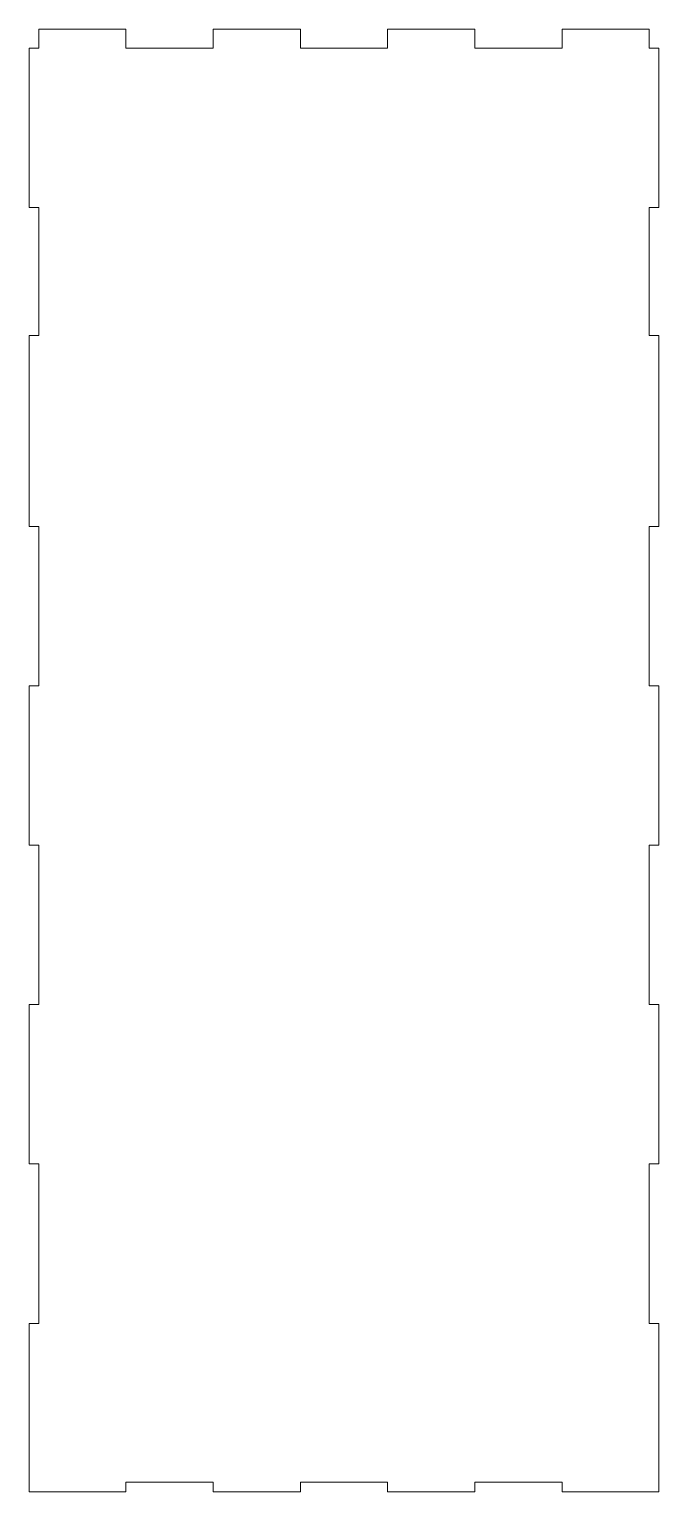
# Model space of a CAD drawing. Header units: millimetres. Extents: x -494 to 494, y -418 to 418.
# Drawn here: x -13.6 to 186.4, y -46.7 to 418.2 of the extents above; entities that cross this region are included whole.
import ezdxf

# ---------------------------------------------------------------- set-up
doc = ezdxf.new("R2010")
doc.units = ezdxf.units.MM
doc.header["$MEASUREMENT"] = 0

msp = doc.modelspace()

# ---------------------------------------------------------------- linework, layer by layer
at = {"lineweight": 9}
msp.add_open_spline([(-13.5647, 6.8544), (-13.5647, 6.8544), (-13.5647, -46.6656), (-13.5647, -46.6656), (-13.5647, -46.6656), (-13.5647, -46.6656), (17.1553, -46.6656), (17.1553, -46.6656), (17.1553, -46.6656), (17.1553, -46.6656), (17.1553, -43.6656), (17.1553, -43.6656), (17.1553, -43.6656), (17.1553, -43.6656), (44.8653, -43.6656), (44.8653, -43.6656), (44.8653, -43.6656), (44.8653, -43.6656), (44.8653, -46.6656), (44.8653, -46.6656), (44.8653, -46.6656), (44.8653, -46.6656), (72.5753, -46.6656), (72.5753, -46.6656), (72.5753, -46.6656), (72.5753, -46.6656), (72.5753, -43.6656), (72.5753, -43.6656), (72.5753, -43.6656), (72.5753, -43.6656), (100.2953, -43.6656), (100.2953, -43.6656), (100.2953, -43.6656), (100.2953, -43.6656), (100.2953, -46.6656), (100.2953, -46.6656), (100.2953, -46.6656), (100.2953, -46.6656), (128.0053, -46.6656), (128.0053, -46.6656), (128.0053, -46.6656), (128.0053, -46.6656), (128.0053, -43.6656), (128.0053, -43.6656), (128.0053, -43.6656), (128.0053, -43.6656), (155.7253, -43.6656), (155.7253, -43.6656), (155.7253, -43.6656), (155.7253, -43.6656), (155.7253, -46.6656), (155.7253, -46.6656), (155.7253, -46.6656), (155.7253, -46.6656), (186.4353, -46.6656), (186.4353, -46.6656), (186.4353, -46.6656), (186.4353, -46.6656), (186.4353, 6.8544), (186.4353, 6.8544), (186.4353, 6.8544), (186.4353, 6.8544), (183.4353, 6.8544), (183.4353, 6.8544), (183.4353, 6.8544), (183.4353, 6.8544), (183.4353, 57.5244), (183.4353, 57.5244), (183.4353, 57.5244), (183.4353, 57.5244), (186.4353, 57.5244), (186.4353, 57.5244), (186.4353, 57.5244), (186.4353, 57.5244), (186.4353, 108.1944), (186.4353, 108.1944), (186.4353, 108.1944), (186.4353, 108.1944), (183.4353, 108.1944), (183.4353, 108.1944), (183.4353, 108.1944), (183.4353, 108.1944), (183.4353, 158.8544), (183.4353, 158.8544), (183.4353, 158.8544), (183.4353, 158.8544), (186.4353, 158.8544), (186.4353, 158.8544), (186.4353, 158.8544), (186.4353, 158.8544), (186.4353, 209.5244), (186.4353, 209.5244), (186.4353, 209.5244), (186.4353, 209.5244), (183.4353, 209.5244), (183.4353, 209.5244), (183.4353, 209.5244), (183.4353, 209.5244), (183.4353, 260.1944), (183.4353, 260.1944), (183.4353, 260.1944), (183.4353, 260.1944), (186.4353, 260.1944), (186.4353, 260.1944), (186.4353, 260.1944), (186.4353, 260.1944), (186.4353, 320.8544), (186.4353, 320.8544), (186.4353, 320.8544), (186.4353, 320.8544), (183.4353, 320.8544), (183.4353, 320.8544), (183.4353, 320.8544), (183.4353, 320.8544), (183.4353, 361.5244), (183.4353, 361.5244), (183.4353, 361.5244), (183.4353, 361.5244), (186.4353, 361.5244), (186.4353, 361.5244), (186.4353, 361.5244), (186.4353, 361.5244), (186.4353, 412.1944), (186.4353, 412.1944), (186.4353, 412.1944), (186.4353, 412.1944), (183.4353, 412.1944), (183.4353, 412.1944), (183.4353, 412.1944), (183.4353, 412.1944), (183.4353, 418.1944), (183.4353, 418.1944), (183.4353, 418.1944), (183.4353, 418.1944), (155.7153, 418.1944), (155.7153, 418.1944), (155.7153, 418.1944), (155.7153, 418.1944), (155.7153, 412.1944), (155.7153, 412.1944), (155.7153, 412.1944), (155.7153, 412.1944), (128.0053, 412.1944), (128.0053, 412.1944), (128.0053, 412.1944), (128.0053, 412.1944), (128.0053, 418.1944), (128.0053, 418.1944), (128.0053, 418.1944), (128.0053, 418.1944), (100.2953, 418.1944), (100.2953, 418.1944), (100.2953, 418.1944), (100.2953, 418.1944), (100.2953, 412.1944), (100.2953, 412.1944), (100.2953, 412.1944), (100.2953, 412.1944), (72.5753, 412.1944), (72.5753, 412.1944), (72.5753, 412.1944), (72.5753, 412.1944), (72.5753, 418.1944), (72.5753, 418.1944), (72.5753, 418.1944), (72.5753, 418.1944), (44.8653, 418.1944), (44.8653, 418.1944), (44.8653, 418.1944), (44.8653, 418.1944), (44.8653, 412.1944), (44.8653, 412.1944), (44.8653, 412.1944), (44.8653, 412.1944), (17.1453, 412.1944), (17.1453, 412.1944), (17.1453, 412.1944), (17.1453, 412.1944), (17.1453, 418.1944), (17.1453, 418.1944), (17.1453, 418.1944), (17.1453, 418.1944), (-10.5647, 418.1944), (-10.5647, 418.1944), (-10.5647, 418.1944), (-10.5647, 418.1944), (-10.5647, 412.1944), (-10.5647, 412.1944), (-10.5647, 412.1944), (-10.5647, 412.1944), (-13.5647, 412.1944), (-13.5647, 412.1944), (-13.5647, 412.1944), (-13.5647, 412.1944), (-13.5647, 361.5244), (-13.5647, 361.5244), (-13.5647, 361.5244), (-13.5647, 361.5244), (-10.5647, 361.5244), (-10.5647, 361.5244), (-10.5647, 361.5244), (-10.5647, 361.5244), (-10.5647, 320.8544), (-10.5647, 320.8544), (-10.5647, 320.8544), (-10.5647, 320.8544), (-13.5647, 320.8544), (-13.5647, 320.8544), (-13.5647, 320.8544), (-13.5647, 320.8544), (-13.5647, 260.1944), (-13.5647, 260.1944), (-13.5647, 260.1944), (-13.5647, 260.1944), (-10.5647, 260.1944), (-10.5647, 260.1944), (-10.5647, 260.1944), (-10.5647, 260.1944), (-10.5647, 209.5244), (-10.5647, 209.5244), (-10.5647, 209.5244), (-10.5647, 209.5244), (-13.5647, 209.5244), (-13.5647, 209.5244), (-13.5647, 209.5244), (-13.5647, 209.5244), (-13.5647, 158.8544), (-13.5647, 158.8544), (-13.5647, 158.8544), (-13.5647, 158.8544), (-10.5647, 158.8544), (-10.5647, 158.8544), (-10.5647, 158.8544), (-10.5647, 158.8544), (-10.5647, 108.1944), (-10.5647, 108.1944), (-10.5647, 108.1944), (-10.5647, 108.1944), (-13.5647, 108.1944), (-13.5647, 108.1944), (-13.5647, 108.1944), (-13.5647, 108.1944), (-13.5647, 57.5244), (-13.5647, 57.5244), (-13.5647, 57.5244), (-13.5647, 57.5244), (-10.5647, 57.5244), (-10.5647, 57.5244), (-10.5647, 57.5244), (-10.5647, 57.5244), (-10.5647, 6.8544), (-10.5647, 6.8544), (-10.5647, 6.8544), (-10.5647, 6.8544), (-13.5647, 6.8544), (-13.5647, 6.8544)], degree=3, knots=[0, 0, 0, 0, 0.01538462, 0.01538462, 0.01538462, 0.01538462, 0.03076923, 0.03076923, 0.03076923, 0.03076923, 0.04615385, 0.04615385, 0.04615385, 0.04615385, 0.06153846, 0.06153846, 0.06153846, 0.06153846, 0.07692308, 0.07692308, 0.07692308, 0.07692308, 0.09230769, 0.09230769, 0.09230769, 0.09230769, 0.10769231, 0.10769231, 0.10769231, 0.10769231, 0.12307692, 0.12307692, 0.12307692, 0.12307692, 0.13846154, 0.13846154, 0.13846154, 0.13846154, 0.15384615, 0.15384615, 0.15384615, 0.15384615, 0.16923077, 0.16923077, 0.16923077, 0.16923077, 0.18461538, 0.18461538, 0.18461538, 0.18461538, 0.2, 0.2, 0.2, 0.2, 0.21538462, 0.21538462, 0.21538462, 0.21538462, 0.23076923, 0.23076923, 0.23076923, 0.23076923, 0.24615385, 0.24615385, 0.24615385, 0.24615385, 0.26153846, 0.26153846, 0.26153846, 0.26153846, 0.27692308, 0.27692308, 0.27692308, 0.27692308, 0.29230769, 0.29230769, 0.29230769, 0.29230769, 0.30769231, 0.30769231, 0.30769231, 0.30769231, 0.32307692, 0.32307692, 0.32307692, 0.32307692, 0.33846154, 0.33846154, 0.33846154, 0.33846154, 0.35384615, 0.35384615, 0.35384615, 0.35384615, 0.36923077, 0.36923077, 0.36923077, 0.36923077, 0.38461538, 0.38461538, 0.38461538, 0.38461538, 0.4, 0.4, 0.4, 0.4, 0.41538462, 0.41538462, 0.41538462, 0.41538462, 0.43076923, 0.43076923, 0.43076923, 0.43076923, 0.44615385, 0.44615385, 0.44615385, 0.44615385, 0.46153846, 0.46153846, 0.46153846, 0.46153846, 0.47692308, 0.47692308, 0.47692308, 0.47692308, 0.49230769, 0.49230769, 0.49230769, 0.49230769, 0.50769231, 0.50769231, 0.50769231, 0.50769231, 0.52307692, 0.52307692, 0.52307692, 0.52307692, 0.53846154, 0.53846154, 0.53846154, 0.53846154, 0.55384615, 0.55384615, 0.55384615, 0.55384615, 0.56923077, 0.56923077, 0.56923077, 0.56923077, 0.58461538, 0.58461538, 0.58461538, 0.58461538, 0.6, 0.6, 0.6, 0.6, 0.61538462, 0.61538462, 0.61538462, 0.61538462, 0.63076923, 0.63076923, 0.63076923, 0.63076923, 0.64615385, 0.64615385, 0.64615385, 0.64615385, 0.66153846, 0.66153846, 0.66153846, 0.66153846, 0.67692308, 0.67692308, 0.67692308, 0.67692308, 0.69230769, 0.69230769, 0.69230769, 0.69230769, 0.70769231, 0.70769231, 0.70769231, 0.70769231, 0.72307692, 0.72307692, 0.72307692, 0.72307692, 0.73846154, 0.73846154, 0.73846154, 0.73846154, 0.75384615, 0.75384615, 0.75384615, 0.75384615, 0.76923077, 0.76923077, 0.76923077, 0.76923077, 0.78461538, 0.78461538, 0.78461538, 0.78461538, 0.8, 0.8, 0.8, 0.8, 0.81538462, 0.81538462, 0.81538462, 0.81538462, 0.83076923, 0.83076923, 0.83076923, 0.83076923, 0.84615385, 0.84615385, 0.84615385, 0.84615385, 0.86153846, 0.86153846, 0.86153846, 0.86153846, 0.87692308, 0.87692308, 0.87692308, 0.87692308, 0.89230769, 0.89230769, 0.89230769, 0.89230769, 0.90769231, 0.90769231, 0.90769231, 0.90769231, 0.92307692, 0.92307692, 0.92307692, 0.92307692, 0.93846154, 0.93846154, 0.93846154, 0.93846154, 0.95384615, 0.95384615, 0.95384615, 0.95384615, 0.96923077, 0.96923077, 0.96923077, 0.96923077, 1, 1, 1, 1], dxfattribs=at)

doc.saveas('drawing.dxf')
